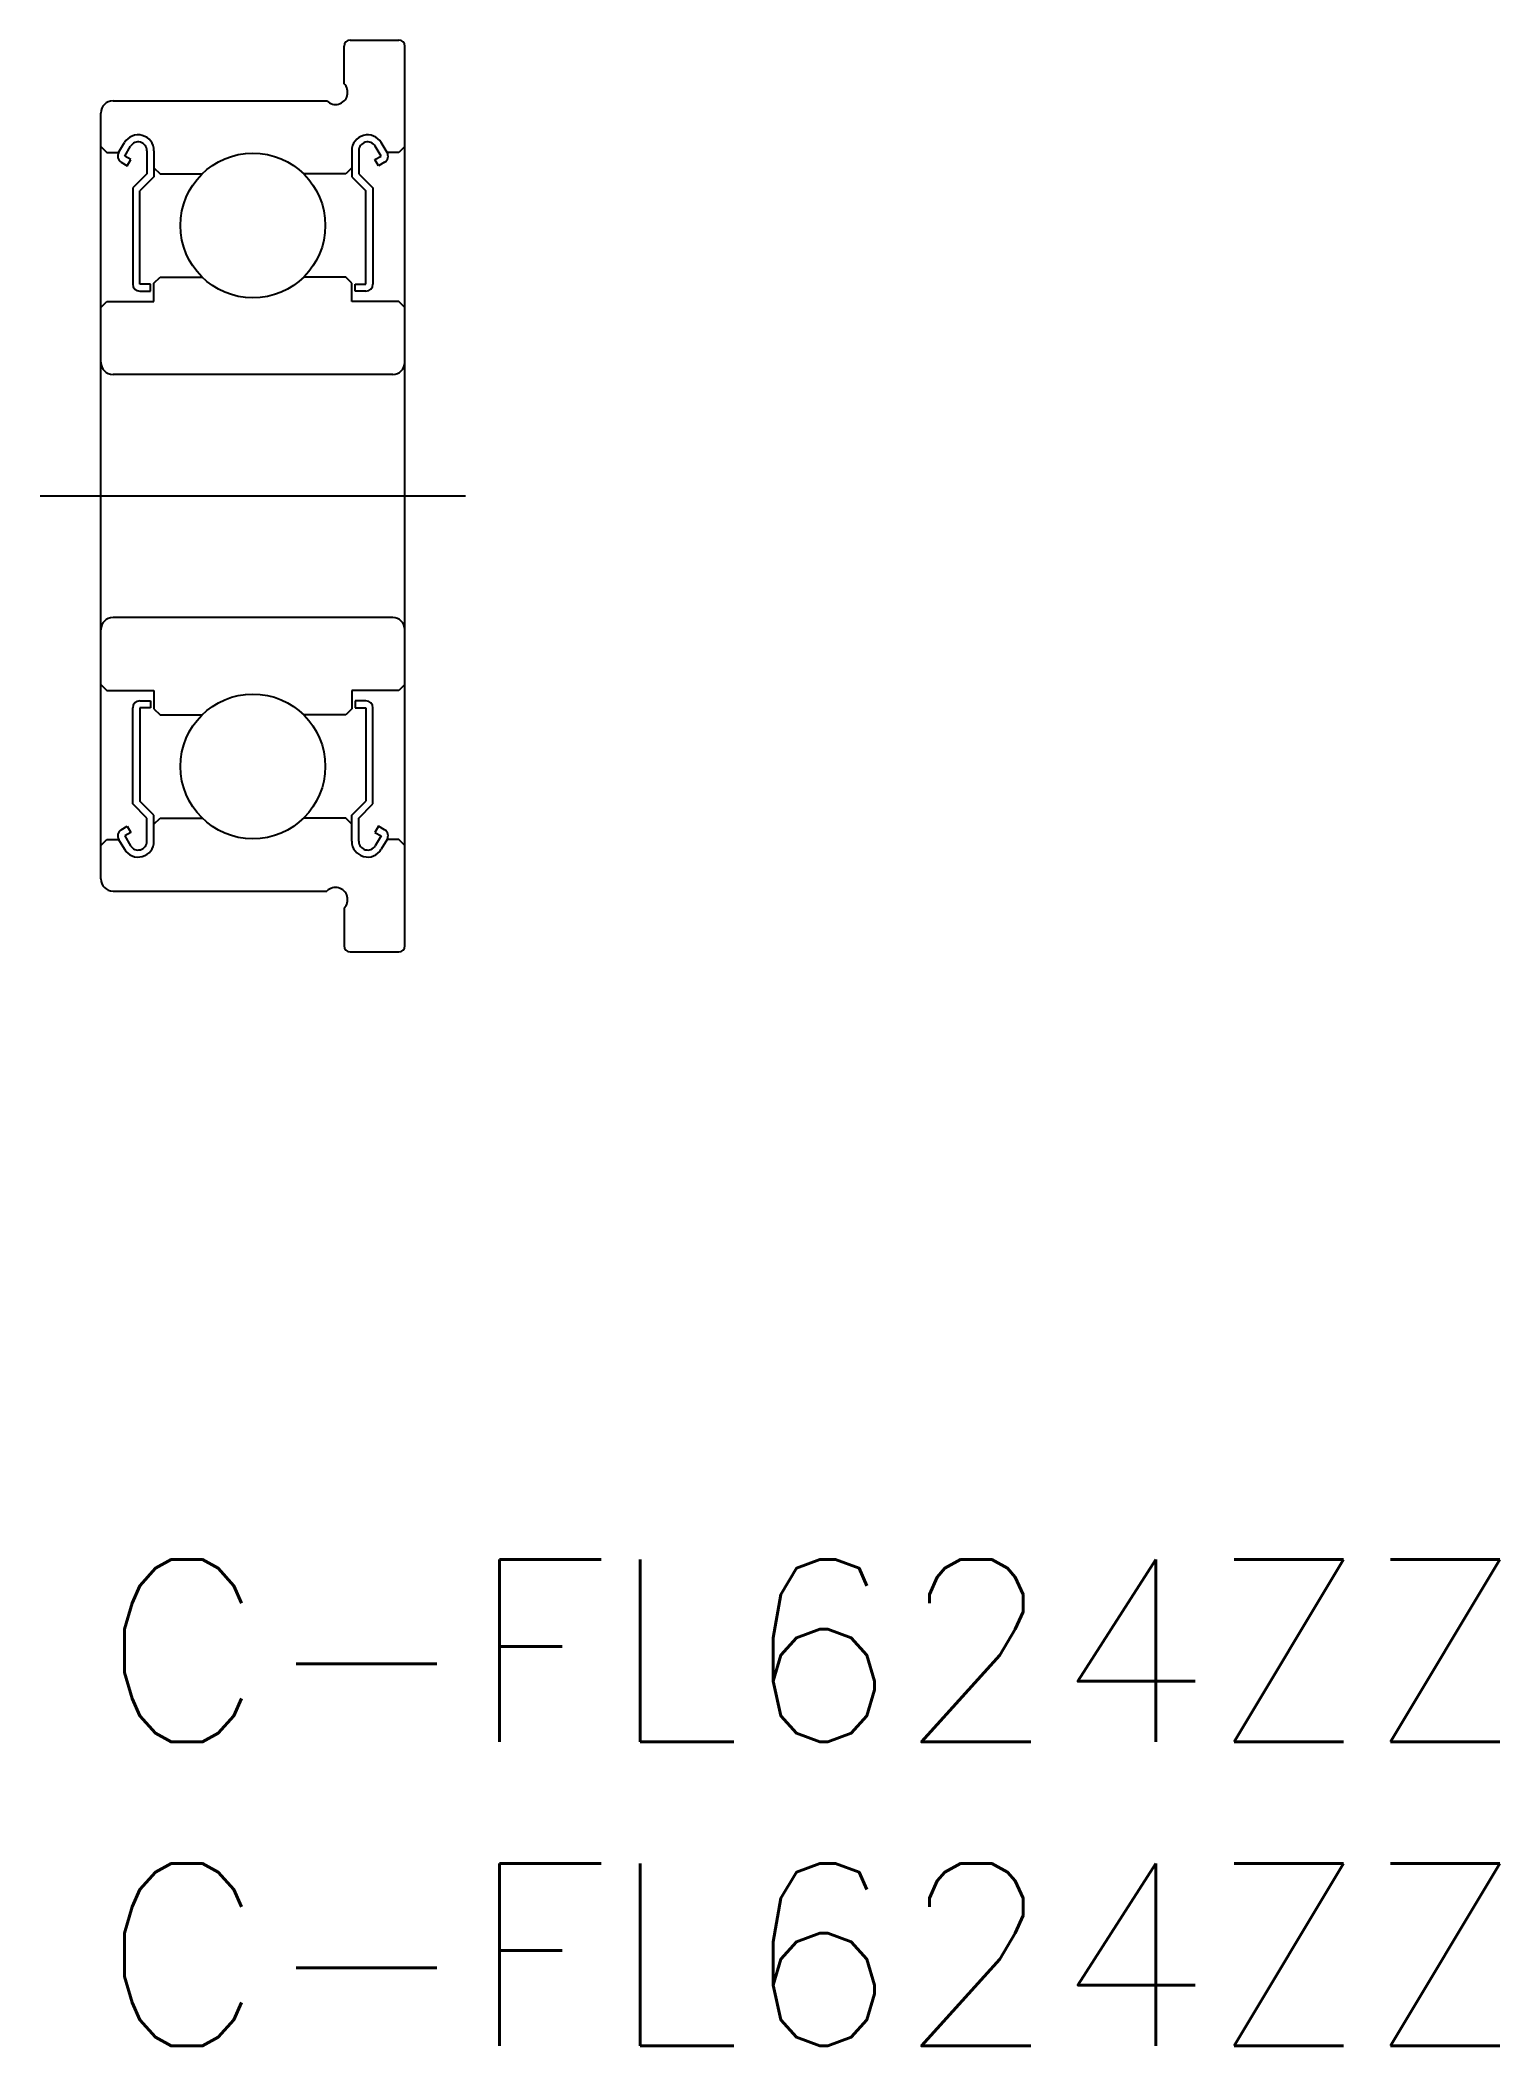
# Model space of a CAD drawing. Extents: x -1 to 23, y -8 to 25.
import ezdxf

# ---------------------------------------------------------------- set-up
doc = ezdxf.new("R2010")
doc.units = 0
doc.header["$LTSCALE"] = 0.5
doc.linetypes.add('CENTER', pattern=[50.8, 31.75, -6.35, 6.35, -6.35])
for name, color, linetype in [('MSM_CENTER', 1, 'CENTER'), ('MSM_CONTINUOUS', 7, 'CONTINUOUS'), ('MSM_PART_NUMBER', 7, 'CONTINUOUS')]:
    doc.layers.add(name, color=color, linetype=linetype)
doc.styles.get("Standard").update_dxf_attribs({"font": 'txt.shx', "height": 1, "bigfont": 'bigfont.shx'})

# ---------------------------------------------------------------- blocks, each defined once
blk = doc.blocks.new('*U8')
at = {"layer": 'MSM_PART_NUMBER'}
blk.add_text('C-FL624ZZ', height=3, dxfattribs=at).set_placement((0, -3))
blk = doc.blocks.new('*U9')
at = {"layer": 'MSM_PART_NUMBER'}
blk.add_text('C-FL624ZZ', height=3, dxfattribs=at).set_placement((0, -8))

msp = doc.modelspace()

# ---------------------------------------------------------------- linework, layer by layer
at = {"layer": 'MSM_CENTER'}
msp.add_line((-1, 17.5), (6, 17.5), dxfattribs=at)
at = {"layer": 'MSM_CONTINUOUS', "linetype": 'BYBLOCK'}
for p, q in [((4, 24.283), (4, 24.9)), ((4.1, 25), (4.9, 25)), ((5, 10.1), (5, 24.9)), ((0, 11.2), (0, 23.8)), ((0.2, 24), (3.717, 24)), ((0, 23.25), (0.1, 23.15)), ((0.1, 23.15), (0.291, 23.15)), ((0.292, 23.151), (0.387, 23.313)), ((0.392, 23.092), (0.488, 23.254)), ((0.757, 23.18), (0.757, 22.8)), ((0.873, 23.18), (0.873, 22.752)), ((4.127, 23.18), (4.127, 22.752)), ((4.243, 23.18), (4.243, 22.8)), ((4.608, 23.092), (4.512, 23.254)), ((4.708, 23.151), (4.613, 23.313)), ((4.9, 23.15), (4.709, 23.15)), ((5, 23.25), (4.9, 23.15)), ((0.334, 22.991), (0.434, 22.933)), ((0.493, 23.034), (0.392, 23.092)), ((0.434, 22.933), (0.493, 23.034)), ((0.757, 22.8), (0.524, 22.567)), ((0.873, 22.9), (0.973, 22.8)), ((0.973, 22.8), (1.666, 22.8)), ((4.027, 22.8), (3.334, 22.8)), ((4.127, 22.9), (4.027, 22.8)), ((4.243, 22.8), (4.476, 22.567)), ((4.507, 23.034), (4.608, 23.092)), ((4.566, 22.933), (4.507, 23.034)), ((4.666, 22.991), (4.566, 22.933)), ((0.524, 22.567), (0.524, 20.986)), ((0.873, 22.752), (0.64, 22.519)), ((0.64, 20.986), (0.64, 22.519)), ((4.127, 22.752), (4.36, 22.519)), ((4.36, 20.986), (4.36, 22.519)), ((4.476, 22.567), (4.476, 20.986)), ((0.815, 20.986), (0.64, 20.986)), ((0.64, 20.87), (0.815, 20.87)), ((0.815, 20.87), (0.815, 20.986)), ((0.873, 21), (0.973, 21.1)), ((0.873, 20.7), (0.873, 21)), ((0.973, 21.1), (1.666, 21.1)), ((4.027, 21.1), (3.334, 21.1)), ((4.127, 21), (4.027, 21.1)), ((4.127, 20.7), (4.127, 21)), ((4.185, 20.986), (4.36, 20.986)), ((4.185, 20.87), (4.185, 20.986)), ((4.36, 20.87), (4.185, 20.87)), ((0, 20.6), (0.1, 20.7)), ((0.1, 20.7), (0.873, 20.7)), ((4.9, 20.7), (4.127, 20.7)), ((5, 20.6), (4.9, 20.7)), ((4.8, 19.5), (0.2, 19.5)), ((4.8, 15.5), (0.2, 15.5)), ((0, 14.4), (0.1, 14.3)), ((0.1, 14.3), (0.873, 14.3)), ((0.293, 14.3), (0.293, 14.3)), ((0.486, 14.3), (0.487, 14.3)), ((0.873, 14.3), (0.873, 14)), ((4.9, 14.3), (4.127, 14.3)), ((4.127, 14.3), (4.127, 14)), ((5, 14.4), (4.9, 14.3)), ((0.524, 12.433), (0.524, 14.014)), ((0.64, 14.13), (0.815, 14.13)), ((0.64, 14.014), (0.64, 12.481)), ((0.815, 14.014), (0.64, 14.014)), ((0.815, 14.13), (0.815, 14.014)), ((0.873, 14), (0.973, 13.9)), ((0.973, 13.9), (1.666, 13.9)), ((4.027, 13.9), (3.334, 13.9)), ((4.127, 14), (4.027, 13.9)), ((4.185, 14.13), (4.185, 14.014)), ((4.36, 14.13), (4.185, 14.13)), ((4.185, 14.014), (4.36, 14.014)), ((4.36, 14.014), (4.36, 12.481)), ((4.476, 12.433), (4.476, 14.014)), ((0.757, 12.2), (0.524, 12.433)), ((0.873, 12.248), (0.64, 12.481)), ((0.873, 11.82), (0.873, 12.248)), ((4.127, 12.248), (4.36, 12.481)), ((4.127, 11.82), (4.127, 12.248)), ((4.243, 12.2), (4.476, 12.433)), ((0.334, 12.009), (0.434, 12.067)), ((0.493, 11.966), (0.392, 11.908)), ((0.392, 11.908), (0.488, 11.746)), ((0.434, 12.067), (0.493, 11.966)), ((0.757, 11.82), (0.757, 12.2)), ((0.873, 12.1), (0.973, 12.2)), ((0.973, 12.2), (1.666, 12.2)), ((4.027, 12.2), (3.334, 12.2)), ((4.127, 12.1), (4.027, 12.2)), ((4.243, 11.82), (4.243, 12.2)), ((4.566, 12.067), (4.507, 11.966)), ((4.507, 11.966), (4.608, 11.908)), ((4.608, 11.908), (4.512, 11.746)), ((4.666, 12.009), (4.566, 12.067)), ((0, 11.75), (0.1, 11.85)), ((0.1, 11.85), (0.291, 11.85)), ((0.292, 11.849), (0.387, 11.687)), ((4.708, 11.849), (4.613, 11.687)), ((4.9, 11.85), (4.709, 11.85)), ((5, 11.75), (4.9, 11.85)), ((0.2, 11), (3.717, 11)), ((4, 10.717), (4, 10.1)), ((4.1, 10), (4.9, 10))]:
    msp.add_line(p, q, dxfattribs=at)
for centre in [(2.5, 21.95), (2.5, 13.05)]:
    msp.add_circle(centre, 1.191, dxfattribs=at)
for centre, radius, start, end in [((4.1, 24.9), 0.1, 90, 180), ((4.9, 24.9), 0.1, 0, 90), ((3.859, 24.141), 0.2, 224.9995, 45.0005), ((0.2, 23.8), 0.2, 90, 180), ((0.612, 23.18), 0.261, 0, 149.3798), ((4.388, 23.18), 0.261, 30.6202, 180), ((0.392, 23.092), 0.116, 149.3798, 239.9987), ((0.612, 23.18), 0.145, 0, 149.3798), ((4.388, 23.18), 0.145, 30.6202, 180), ((4.608, 23.092), 0.116, 300.0013, 30.6202), ((0.64, 20.986), 0.116, 180, 270), ((4.36, 20.986), 0.116, 270, 0), ((0.2, 19.7), 0.2, 180, 270), ((4.8, 19.7), 0.2, 270, 0), ((0.2, 15.3), 0.2, 90, 180), ((4.8, 15.3), 0.2, 0, 90), ((0.64, 14.014), 0.116, 90, 180), ((4.36, 14.014), 0.116, 0, 90), ((0.392, 11.908), 0.116, 120.0013, 210.6202), ((4.608, 11.908), 0.116, 329.3798, 59.9987), ((0.612, 11.82), 0.261, 210.6202, 0), ((0.612, 11.82), 0.145, 210.6202, 0), ((4.388, 11.82), 0.261, 180, 329.3798), ((4.388, 11.82), 0.145, 180, 329.3798), ((0.2, 11.2), 0.2, 180, 270), ((3.859, 10.859), 0.2, 314.9995, 135.0005), ((4.1, 10.1), 0.1, 180, 270), ((4.9, 10.1), 0.1, 270, 0)]:
    msp.add_arc(centre, radius, start, end, dxfattribs=at)

# ---------------------------------------------------------------- block references
at = {"layer": 'MSM_CONTINUOUS'}
for name in ['*U8', '*U9']:
    msp.add_blockref(name, (0, 0), dxfattribs=at)

doc.saveas('drawing.dxf')
